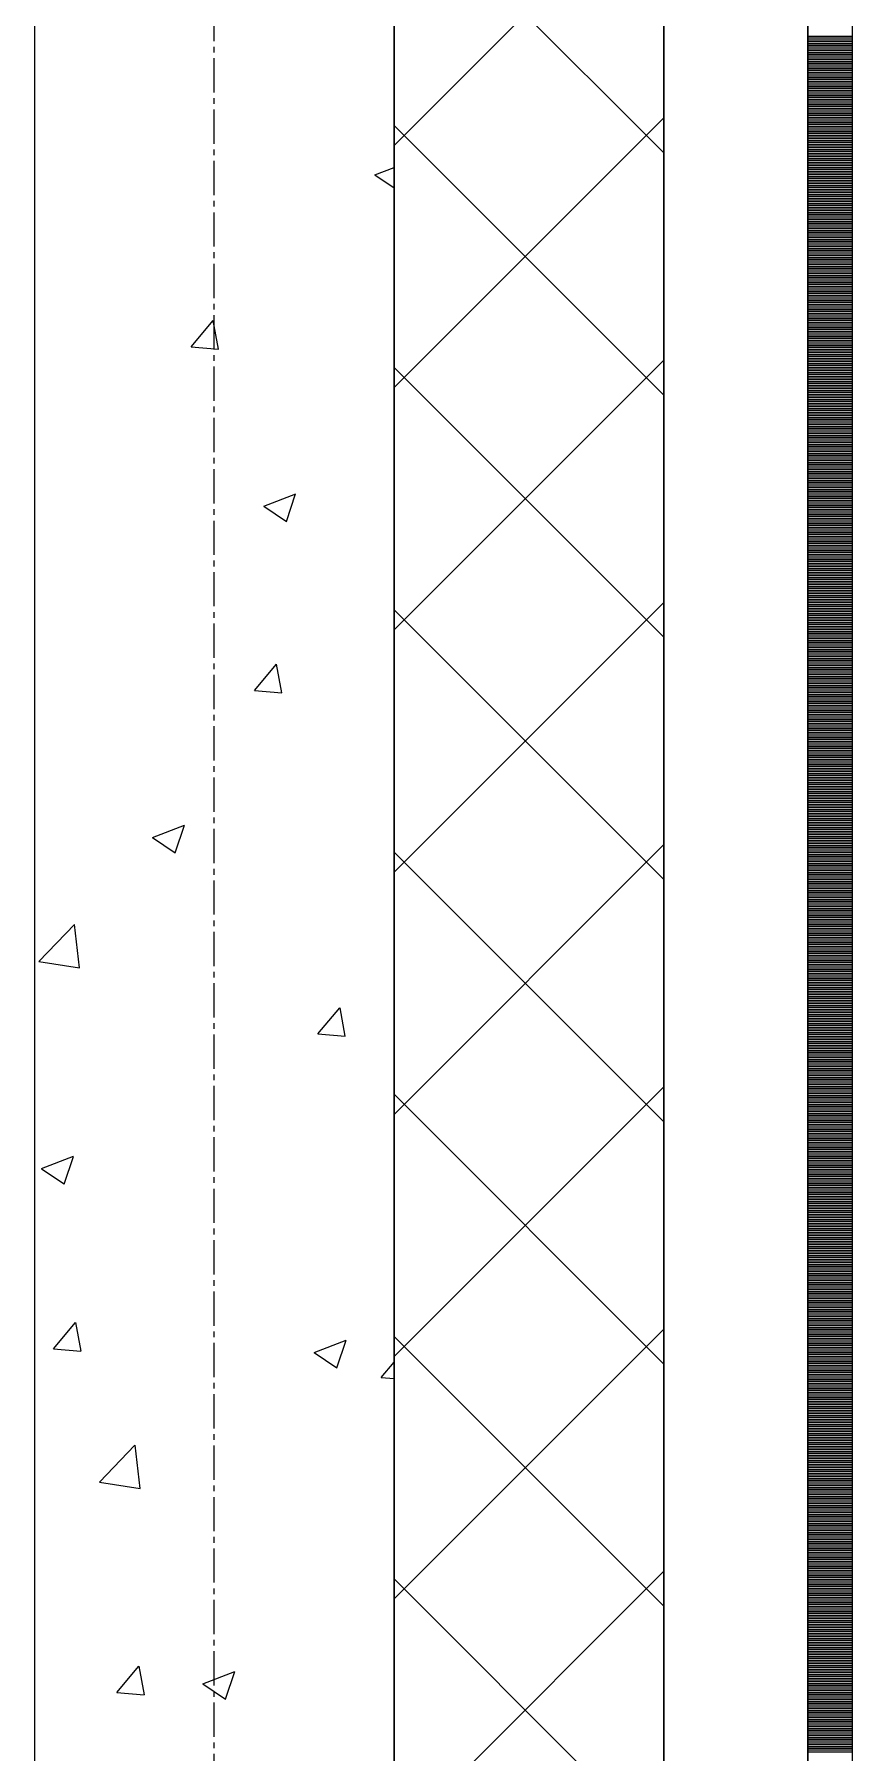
# Model space of a CAD drawing. Header units: millimetres. Extents: x -231292 to 573618, y -153144 to 564035.
# Drawn here: x 28883 to 29338, y -105861 to -104905 of the extents above; entities that cross this region are included whole.
import ezdxf

# ---------------------------------------------------------------- set-up
doc = ezdxf.new("R2010")
doc.units = ezdxf.units.MM
doc.linetypes.add('CENTER2', pattern=[28.575, 19.05, -3.175, 3.175, -3.175])
doc.layers.get('0').update_dxf_attribs({"color": 250})
for name, color, linetype, lineweight in [('АР_Стены ПЕНОблок', 250, 'Continuous', 20), ('АР_Тонкая', 250, 'Continuous', 5), ('АР_Утеплитель', 250, 'Continuous', 0), ('АР_Штриховка', 250, 'Continuous', 0), ('РД_Оси_100', 250, 'Continuous', 0)]:
    doc.layers.add(name, color=color, linetype=linetype, lineweight=lineweight)

# ---------------------------------------------------------------- blocks, each defined once
blk = doc.blocks.new('оси_рен')
at = {"layer": 'РД_Оси_100', "color": 251, "linetype": 'CENTER2', "true_color": 0x636466}
blk.add_line((1215752.916, 135558.25), (1215752.916, 223268.25), dxfattribs=at)

msp = doc.modelspace()

# ---------------------------------------------------------------- linework, layer by layer
at = {"layer": 'АР_Стены ПЕНОблок', "color": 18, "linetype": 'Continuous', "lineweight": 20, "true_color": 0x000000}
for p, q in [((28883.458, -100645.283), (28883.458, -110845.283)), ((29083.458, -110845.283), (29083.458, -100645.283))]:
    msp.add_line(p, q, dxfattribs=at)
at = {"layer": 'АР_Тонкая', "color": 18, "linetype": 'Continuous', "lineweight": 5, "true_color": 0x000000}
for p, q in [((29233.458, -100645.283), (29233.458, -110845.283)), ((29313.458, -110845.283), (29313.458, -100645.283)), ((29313.458, -100645.283), (29313.458, -110845.283)), ((29338.458, -110845.283), (29338.458, -100645.283))]:
    msp.add_line(p, q, dxfattribs=at)
at = {"layer": 'АР_Утеплитель', "color": 18, "linetype": 'Continuous', "lineweight": 0, "true_color": 0x000000}
for p, q in [((29083.458, -100645.283), (29083.458, -110845.283)), ((29233.458, -110845.283), (29233.458, -100645.283))]:
    msp.add_line(p, q, dxfattribs=at)
at = {"layer": 'АР_Штриховка', "color": 18, "linetype": 'Continuous', "lineweight": 0, "true_color": 0x000000}
for p, q in [((29083.458, -104967.022), (29233.458, -104817.022)), ((29233.458, -104971.166), (29083.458, -104821.166)), ((29313.458, -104906.283), (29338.458, -104906.283)), ((29313.458, -104907.283), (29338.458, -104907.283)), ((29313.458, -104908.283), (29338.458, -104908.283)), ((29313.458, -104909.283), (29338.458, -104909.283)), ((29313.458, -104910.283), (29338.458, -104910.283)), ((29313.458, -104911.283), (29338.458, -104911.283)), ((29313.458, -104912.283), (29338.458, -104912.283)), ((29313.458, -104913.283), (29338.458, -104913.283)), ((29313.458, -104914.283), (29338.458, -104914.283)), ((29313.458, -104915.283), (29338.458, -104915.283)), ((29313.458, -104916.283), (29338.458, -104916.283)), ((29313.458, -104917.283), (29338.458, -104917.283)), ((29313.458, -104918.283), (29338.458, -104918.283)), ((29313.458, -104919.283), (29338.458, -104919.283)), ((29313.458, -104920.283), (29338.458, -104920.283)), ((29313.458, -104921.283), (29338.458, -104921.283)), ((29313.458, -104922.283), (29338.458, -104922.283)), ((29313.458, -104923.283), (29338.458, -104923.283)), ((29313.458, -104924.283), (29338.458, -104924.283)), ((29313.458, -104925.283), (29338.458, -104925.283)), ((29313.458, -104926.283), (29338.458, -104926.283)), ((29313.458, -104927.283), (29338.458, -104927.283)), ((29313.458, -104928.283), (29338.458, -104928.283)), ((29313.458, -104929.283), (29338.458, -104929.283)), ((29313.458, -104930.283), (29338.458, -104930.283)), ((29313.458, -104931.283), (29338.458, -104931.283)), ((29313.458, -104932.283), (29338.458, -104932.283)), ((29313.458, -104933.283), (29338.458, -104933.283)), ((29313.458, -104934.283), (29338.458, -104934.283)), ((29313.458, -104935.283), (29338.458, -104935.283)), ((29313.458, -104936.283), (29338.458, -104936.283)), ((29313.458, -104937.283), (29338.458, -104937.283)), ((29313.458, -104938.283), (29338.458, -104938.283)), ((29313.458, -104939.283), (29338.458, -104939.283)), ((29313.458, -104940.283), (29338.458, -104940.283)), ((29313.458, -104941.283), (29338.458, -104941.283)), ((29313.458, -104942.283), (29338.458, -104942.283)), ((29083.458, -105101.726), (29233.458, -104951.726)), ((29313.458, -104943.283), (29338.458, -104943.283)), ((29313.458, -104944.283), (29338.458, -104944.283)), ((29313.458, -104945.283), (29338.458, -104945.283)), ((29313.458, -104946.283), (29338.458, -104946.283)), ((29313.458, -104947.283), (29338.458, -104947.283)), ((29313.458, -104948.283), (29338.458, -104948.283)), ((29313.458, -104949.283), (29338.458, -104949.283)), ((29313.458, -104950.283), (29338.458, -104950.283)), ((29313.458, -104951.283), (29338.458, -104951.283)), ((29233.458, -105105.87), (29083.458, -104955.87)), ((29313.458, -104952.283), (29338.458, -104952.283)), ((29313.458, -104953.283), (29338.458, -104953.283)), ((29313.458, -104954.283), (29338.458, -104954.283)), ((29313.458, -104955.283), (29338.458, -104955.283)), ((29313.458, -104956.283), (29338.458, -104956.283)), ((29313.458, -104957.283), (29338.458, -104957.283)), ((29313.458, -104958.283), (29338.458, -104958.283)), ((29313.458, -104959.283), (29338.458, -104959.283)), ((29313.458, -104960.283), (29338.458, -104960.283)), ((29313.458, -104961.283), (29338.458, -104961.283)), ((29313.458, -104962.283), (29338.458, -104962.283)), ((29313.458, -104963.283), (29338.458, -104963.283)), ((29313.458, -104964.283), (29338.458, -104964.283)), ((29313.458, -104965.283), (29338.458, -104965.283)), ((29313.458, -104966.283), (29338.458, -104966.283)), ((29313.458, -104967.283), (29338.458, -104967.283)), ((29313.458, -104968.283), (29338.458, -104968.283)), ((29313.458, -104969.283), (29338.458, -104969.283)), ((29313.458, -104970.283), (29338.458, -104970.283)), ((29072.788, -104983.442), (29083.458, -104979.346)), ((29313.458, -104971.283), (29338.458, -104971.283)), ((29313.458, -104972.283), (29338.458, -104972.283)), ((29313.458, -104973.283), (29338.458, -104973.283)), ((29313.458, -104974.283), (29338.458, -104974.283)), ((29313.458, -104975.283), (29338.458, -104975.283)), ((29313.458, -104976.283), (29338.458, -104976.283)), ((29313.458, -104977.283), (29338.458, -104977.283)), ((29313.458, -104978.283), (29338.458, -104978.283)), ((29313.458, -104979.283), (29338.458, -104979.283)), ((29313.458, -104980.283), (29338.458, -104980.283)), ((29072.767, -104983.487), (29083.458, -104990.699)), ((29313.458, -104981.283), (29338.458, -104981.283)), ((29313.458, -104982.283), (29338.458, -104982.283)), ((29313.458, -104983.283), (29338.458, -104983.283)), ((29313.458, -104984.283), (29338.458, -104984.283)), ((29313.458, -104985.283), (29338.458, -104985.283)), ((29313.458, -104986.283), (29338.458, -104986.283)), ((29313.458, -104987.283), (29338.458, -104987.283)), ((29313.458, -104988.283), (29338.458, -104988.283)), ((29313.458, -104989.283), (29338.458, -104989.283)), ((29313.458, -104990.283), (29338.458, -104990.283)), ((29313.458, -104991.283), (29338.458, -104991.283)), ((29313.458, -104992.283), (29338.458, -104992.283)), ((29313.458, -104993.283), (29338.458, -104993.283)), ((29313.458, -104994.283), (29338.458, -104994.283)), ((29313.458, -104995.283), (29338.458, -104995.283)), ((29313.458, -104996.283), (29338.458, -104996.283)), ((29313.458, -104997.283), (29338.458, -104997.283)), ((29313.458, -104998.283), (29338.458, -104998.283)), ((29313.458, -104999.283), (29338.458, -104999.283)), ((29313.458, -105000.283), (29338.458, -105000.283)), ((29313.458, -105001.283), (29338.458, -105001.283)), ((29313.458, -105002.283), (29338.458, -105002.283)), ((29313.458, -105003.283), (29338.458, -105003.283)), ((29313.458, -105004.283), (29338.458, -105004.283)), ((29313.458, -105005.283), (29338.458, -105005.283)), ((29313.458, -105006.283), (29338.458, -105006.283)), ((29313.458, -105007.283), (29338.458, -105007.283)), ((29313.458, -105008.283), (29338.458, -105008.283)), ((29313.458, -105009.283), (29338.458, -105009.283)), ((29313.458, -105010.283), (29338.458, -105010.283)), ((29313.458, -105011.283), (29338.458, -105011.283)), ((29313.458, -105012.283), (29338.458, -105012.283)), ((29313.458, -105013.283), (29338.458, -105013.283)), ((29313.458, -105014.283), (29338.458, -105014.283)), ((29313.458, -105015.283), (29338.458, -105015.283)), ((29313.458, -105016.283), (29338.458, -105016.283)), ((29313.458, -105017.283), (29338.458, -105017.283)), ((29313.458, -105018.283), (29338.458, -105018.283)), ((29313.458, -105019.283), (29338.458, -105019.283)), ((29313.458, -105020.283), (29338.458, -105020.283)), ((29313.458, -105021.283), (29338.458, -105021.283)), ((29313.458, -105022.283), (29338.458, -105022.283)), ((29313.458, -105023.283), (29338.458, -105023.283)), ((29313.458, -105024.283), (29338.458, -105024.283)), ((29313.458, -105025.283), (29338.458, -105025.283)), ((29313.458, -105026.283), (29338.458, -105026.283)), ((29313.458, -105027.283), (29338.458, -105027.283)), ((29313.458, -105028.283), (29338.458, -105028.283)), ((29313.458, -105029.283), (29338.458, -105029.283)), ((29313.458, -105030.283), (29338.458, -105030.283)), ((29313.458, -105031.283), (29338.458, -105031.283)), ((29313.458, -105032.283), (29338.458, -105032.283)), ((29313.458, -105033.283), (29338.458, -105033.283)), ((29313.458, -105034.283), (29338.458, -105034.283)), ((29313.458, -105035.283), (29338.458, -105035.283)), ((29313.458, -105036.283), (29338.458, -105036.283)), ((29313.458, -105037.283), (29338.458, -105037.283)), ((29313.458, -105038.283), (29338.458, -105038.283)), ((29313.458, -105039.283), (29338.458, -105039.283)), ((29313.458, -105040.283), (29338.458, -105040.283)), ((29313.458, -105041.283), (29338.458, -105041.283)), ((29313.458, -105042.283), (29338.458, -105042.283)), ((29313.458, -105043.283), (29338.458, -105043.283)), ((29313.458, -105044.283), (29338.458, -105044.283)), ((29313.458, -105045.283), (29338.458, -105045.283)), ((29313.458, -105046.283), (29338.458, -105046.283)), ((29313.458, -105047.283), (29338.458, -105047.283)), ((29313.458, -105048.283), (29338.458, -105048.283)), ((29313.458, -105049.283), (29338.458, -105049.283)), ((29313.458, -105050.283), (29338.458, -105050.283)), ((29313.458, -105051.283), (29338.458, -105051.283)), ((29313.458, -105052.283), (29338.458, -105052.283)), ((29313.458, -105053.283), (29338.458, -105053.283)), ((29313.458, -105054.283), (29338.458, -105054.283)), ((29313.458, -105055.283), (29338.458, -105055.283)), ((29313.458, -105056.283), (29338.458, -105056.283)), ((28970.602, -105079.017), (28982.847, -105064.424)), ((28985.864, -105080.332), (28982.927, -105064.411)), ((29313.458, -105057.283), (29338.458, -105057.283)), ((29313.458, -105058.283), (29338.458, -105058.283)), ((29313.458, -105059.283), (29338.458, -105059.283)), ((29313.458, -105060.283), (29338.458, -105060.283)), ((29313.458, -105061.283), (29338.458, -105061.283)), ((29313.458, -105062.283), (29338.458, -105062.283)), ((29313.458, -105063.283), (29338.458, -105063.283)), ((29313.458, -105064.283), (29338.458, -105064.283)), ((29313.458, -105065.283), (29338.458, -105065.283)), ((29313.458, -105066.283), (29338.458, -105066.283)), ((29313.458, -105067.283), (29338.458, -105067.283)), ((29313.458, -105068.283), (29338.458, -105068.283)), ((29313.458, -105069.283), (29338.458, -105069.283)), ((29313.458, -105070.283), (29338.458, -105070.283)), ((29313.458, -105071.283), (29338.458, -105071.283)), ((29313.458, -105072.283), (29338.458, -105072.283)), ((29313.458, -105073.283), (29338.458, -105073.283)), ((29313.458, -105074.283), (29338.458, -105074.283)), ((29313.458, -105075.283), (29338.458, -105075.283)), ((29313.458, -105076.283), (29338.458, -105076.283)), ((28970.602, -105079.018), (28985.784, -105080.347)), ((29313.458, -105077.283), (29338.458, -105077.283)), ((29313.458, -105078.283), (29338.458, -105078.283)), ((29313.458, -105079.283), (29338.458, -105079.283)), ((29313.458, -105080.283), (29338.458, -105080.283)), ((29313.458, -105081.283), (29338.458, -105081.283)), ((29313.458, -105082.283), (29338.458, -105082.283)), ((29313.458, -105083.283), (29338.458, -105083.283)), ((29313.458, -105084.283), (29338.458, -105084.283)), ((29313.458, -105085.283), (29338.458, -105085.283)), ((29083.458, -105236.43), (29233.458, -105086.43)), ((29233.458, -105240.574), (29083.458, -105090.574)), ((29313.458, -105086.283), (29338.458, -105086.283)), ((29313.458, -105087.283), (29338.458, -105087.283)), ((29313.458, -105088.283), (29338.458, -105088.283)), ((29313.458, -105089.283), (29338.458, -105089.283)), ((29313.458, -105090.283), (29338.458, -105090.283)), ((29313.458, -105091.283), (29338.458, -105091.283)), ((29313.458, -105092.283), (29338.458, -105092.283)), ((29313.458, -105093.283), (29338.458, -105093.283)), ((29313.458, -105094.283), (29338.458, -105094.283)), ((29313.458, -105095.283), (29338.458, -105095.283)), ((29313.458, -105096.283), (29338.458, -105096.283)), ((29313.458, -105097.283), (29338.458, -105097.283)), ((29313.458, -105098.283), (29338.458, -105098.283)), ((29313.458, -105099.283), (29338.458, -105099.283)), ((29313.458, -105100.283), (29338.458, -105100.283)), ((29313.458, -105101.283), (29338.458, -105101.283)), ((29313.458, -105102.283), (29338.458, -105102.283)), ((29313.458, -105103.283), (29338.458, -105103.283)), ((29313.458, -105104.283), (29338.458, -105104.283)), ((29313.458, -105105.283), (29338.458, -105105.283)), ((29313.458, -105106.283), (29338.458, -105106.283)), ((29313.458, -105107.283), (29338.458, -105107.283)), ((29313.458, -105108.283), (29338.458, -105108.283)), ((29313.458, -105109.283), (29338.458, -105109.283)), ((29313.458, -105110.283), (29338.458, -105110.283)), ((29313.458, -105111.283), (29338.458, -105111.283)), ((29313.458, -105112.283), (29338.458, -105112.283)), ((29313.458, -105113.283), (29338.458, -105113.283)), ((29313.458, -105114.283), (29338.458, -105114.283)), ((29313.458, -105115.283), (29338.458, -105115.283)), ((29313.458, -105116.283), (29338.458, -105116.283)), ((29313.458, -105117.283), (29338.458, -105117.283)), ((29313.458, -105118.283), (29338.458, -105118.283)), ((29313.458, -105119.283), (29338.458, -105119.283)), ((29313.458, -105120.283), (29338.458, -105120.283)), ((29313.458, -105121.283), (29338.458, -105121.283)), ((29313.458, -105122.283), (29338.458, -105122.283)), ((29313.458, -105123.283), (29338.458, -105123.283)), ((29313.458, -105124.283), (29338.458, -105124.283)), ((29313.458, -105125.283), (29338.458, -105125.283)), ((29313.458, -105126.283), (29338.458, -105126.283)), ((29313.458, -105127.283), (29338.458, -105127.283)), ((29313.458, -105128.283), (29338.458, -105128.283)), ((29313.458, -105129.283), (29338.458, -105129.283)), ((29313.458, -105130.283), (29338.458, -105130.283)), ((29313.458, -105131.283), (29338.458, -105131.283)), ((29313.458, -105132.283), (29338.458, -105132.283)), ((29313.458, -105133.283), (29338.458, -105133.283)), ((29313.458, -105134.283), (29338.458, -105134.283)), ((29313.458, -105135.283), (29338.458, -105135.283)), ((29313.458, -105136.283), (29338.458, -105136.283)), ((29313.458, -105137.283), (29338.458, -105137.283)), ((29313.458, -105138.283), (29338.458, -105138.283)), ((29313.458, -105139.283), (29338.458, -105139.283)), ((29313.458, -105140.283), (29338.458, -105140.283)), ((29313.458, -105141.283), (29338.458, -105141.283)), ((29313.458, -105142.283), (29338.458, -105142.283)), ((29313.458, -105143.283), (29338.458, -105143.283)), ((29313.458, -105144.283), (29338.458, -105144.283)), ((29313.458, -105145.283), (29338.458, -105145.283)), ((29313.458, -105146.283), (29338.458, -105146.283)), ((29313.458, -105147.283), (29338.458, -105147.283)), ((29313.458, -105148.283), (29338.458, -105148.283)), ((29313.458, -105149.283), (29338.458, -105149.283)), ((29313.458, -105150.283), (29338.458, -105150.283)), ((29313.458, -105151.283), (29338.458, -105151.283)), ((29313.458, -105152.283), (29338.458, -105152.283)), ((29010.985, -105167.63), (29028.77, -105160.803)), ((29023.604, -105176.199), (29028.754, -105160.85)), ((29313.458, -105153.283), (29338.458, -105153.283)), ((29313.458, -105154.283), (29338.458, -105154.283)), ((29313.458, -105155.283), (29338.458, -105155.283)), ((29313.458, -105156.283), (29338.458, -105156.283)), ((29313.458, -105157.283), (29338.458, -105157.283)), ((29313.458, -105158.283), (29338.458, -105158.283)), ((29313.458, -105159.283), (29338.458, -105159.283)), ((29313.458, -105160.283), (29338.458, -105160.283)), ((29313.458, -105161.283), (29338.458, -105161.283)), ((29313.458, -105162.283), (29338.458, -105162.283)), ((29010.965, -105167.675), (29023.599, -105176.198)), ((29313.458, -105163.283), (29338.458, -105163.283)), ((29313.458, -105164.283), (29338.458, -105164.283)), ((29313.458, -105165.283), (29338.458, -105165.283)), ((29313.458, -105166.283), (29338.458, -105166.283)), ((29313.458, -105167.283), (29338.458, -105167.283)), ((29313.458, -105168.283), (29338.458, -105168.283)), ((29313.458, -105169.283), (29338.458, -105169.283)), ((29313.458, -105170.283), (29338.458, -105170.283)), ((29313.458, -105171.283), (29338.458, -105171.283)), ((29313.458, -105172.283), (29338.458, -105172.283)), ((29313.458, -105173.283), (29338.458, -105173.283)), ((29313.458, -105174.283), (29338.458, -105174.283)), ((29313.458, -105175.283), (29338.458, -105175.283)), ((29313.458, -105176.283), (29338.458, -105176.283)), ((29313.458, -105177.283), (29338.458, -105177.283)), ((29313.458, -105178.283), (29338.458, -105178.283)), ((29313.458, -105179.283), (29338.458, -105179.283)), ((29313.458, -105180.283), (29338.458, -105180.283)), ((29313.458, -105181.283), (29338.458, -105181.283)), ((29313.458, -105182.283), (29338.458, -105182.283)), ((29313.458, -105183.283), (29338.458, -105183.283)), ((29313.458, -105184.283), (29338.458, -105184.283)), ((29313.458, -105185.283), (29338.458, -105185.283)), ((29313.458, -105186.283), (29338.458, -105186.283)), ((29313.458, -105187.283), (29338.458, -105187.283)), ((29313.458, -105188.283), (29338.458, -105188.283)), ((29313.458, -105189.283), (29338.458, -105189.283)), ((29313.458, -105190.283), (29338.458, -105190.283)), ((29313.458, -105191.283), (29338.458, -105191.283)), ((29313.458, -105192.283), (29338.458, -105192.283)), ((29313.458, -105193.283), (29338.458, -105193.283)), ((29313.458, -105194.283), (29338.458, -105194.283)), ((29313.458, -105195.283), (29338.458, -105195.283)), ((29313.458, -105196.283), (29338.458, -105196.283)), ((29313.458, -105197.283), (29338.458, -105197.283)), ((29313.458, -105198.283), (29338.458, -105198.283)), ((29313.458, -105199.283), (29338.458, -105199.283)), ((29313.458, -105200.283), (29338.458, -105200.283)), ((29313.458, -105201.283), (29338.458, -105201.283)), ((29313.458, -105202.283), (29338.458, -105202.283)), ((29313.458, -105203.283), (29338.458, -105203.283)), ((29313.458, -105204.283), (29338.458, -105204.283)), ((29313.458, -105205.283), (29338.458, -105205.283)), ((29313.458, -105206.283), (29338.458, -105206.283)), ((29313.458, -105207.283), (29338.458, -105207.283)), ((29313.458, -105208.283), (29338.458, -105208.283)), ((29313.458, -105209.283), (29338.458, -105209.283)), ((29313.458, -105210.283), (29338.458, -105210.283)), ((29313.458, -105211.283), (29338.458, -105211.283)), ((29313.458, -105212.283), (29338.458, -105212.283)), ((29313.458, -105213.283), (29338.458, -105213.283)), ((29313.458, -105214.283), (29338.458, -105214.283)), ((29313.458, -105215.283), (29338.458, -105215.283)), ((29313.458, -105216.283), (29338.458, -105216.283)), ((29313.458, -105217.283), (29338.458, -105217.283)), ((29313.458, -105218.283), (29338.458, -105218.283)), ((29313.458, -105219.283), (29338.458, -105219.283)), ((29083.458, -105371.134), (29233.458, -105221.134)), ((29233.458, -105375.278), (29083.458, -105225.278)), ((29313.458, -105220.283), (29338.458, -105220.283)), ((29313.458, -105221.283), (29338.458, -105221.283)), ((29313.458, -105222.283), (29338.458, -105222.283)), ((29313.458, -105223.283), (29338.458, -105223.283)), ((29313.458, -105224.283), (29338.458, -105224.283)), ((29313.458, -105225.283), (29338.458, -105225.283)), ((29313.458, -105226.283), (29338.458, -105226.283)), ((29313.458, -105227.283), (29338.458, -105227.283)), ((29313.458, -105228.283), (29338.458, -105228.283)), ((29313.458, -105229.283), (29338.458, -105229.283)), ((29313.458, -105230.283), (29338.458, -105230.283)), ((29313.458, -105231.283), (29338.458, -105231.283)), ((29313.458, -105232.283), (29338.458, -105232.283)), ((29313.458, -105233.283), (29338.458, -105233.283)), ((29313.458, -105234.283), (29338.458, -105234.283)), ((29313.458, -105235.283), (29338.458, -105235.283)), ((29313.458, -105236.283), (29338.458, -105236.283)), ((29313.458, -105237.283), (29338.458, -105237.283)), ((29313.458, -105238.283), (29338.458, -105238.283)), ((29313.458, -105239.283), (29338.458, -105239.283)), ((29313.458, -105240.283), (29338.458, -105240.283)), ((29313.458, -105241.283), (29338.458, -105241.283)), ((29313.458, -105242.283), (29338.458, -105242.283)), ((29313.458, -105243.283), (29338.458, -105243.283)), ((29313.458, -105244.283), (29338.458, -105244.283)), ((29313.458, -105245.283), (29338.458, -105245.283)), ((29313.458, -105246.283), (29338.458, -105246.283)), ((29313.458, -105247.283), (29338.458, -105247.283)), ((29313.458, -105248.283), (29338.458, -105248.283)), ((29005.846, -105270.074), (29018.091, -105255.481)), ((29021.106, -105271.389), (29018.169, -105255.468)), ((29313.458, -105249.283), (29338.458, -105249.283)), ((29313.458, -105250.283), (29338.458, -105250.283)), ((29313.458, -105251.283), (29338.458, -105251.283)), ((29313.458, -105252.283), (29338.458, -105252.283)), ((29313.458, -105253.283), (29338.458, -105253.283)), ((29313.458, -105254.283), (29338.458, -105254.283)), ((29313.458, -105255.283), (29338.458, -105255.283)), ((29313.458, -105256.283), (29338.458, -105256.283)), ((29313.458, -105257.283), (29338.458, -105257.283)), ((29313.458, -105258.283), (29338.458, -105258.283)), ((29313.458, -105259.283), (29338.458, -105259.283)), ((29313.458, -105260.283), (29338.458, -105260.283)), ((29313.458, -105261.283), (29338.458, -105261.283)), ((29313.458, -105262.283), (29338.458, -105262.283)), ((29313.458, -105263.283), (29338.458, -105263.283)), ((29313.458, -105264.283), (29338.458, -105264.283)), ((29313.458, -105265.283), (29338.458, -105265.283)), ((29313.458, -105266.283), (29338.458, -105266.283)), ((29313.458, -105267.283), (29338.458, -105267.283)), ((29005.845, -105270.075), (29021.027, -105271.403)), ((29313.458, -105268.283), (29338.458, -105268.283)), ((29313.458, -105269.283), (29338.458, -105269.283)), ((29313.458, -105270.283), (29338.458, -105270.283)), ((29313.458, -105271.283), (29338.458, -105271.283)), ((29313.458, -105272.283), (29338.458, -105272.283)), ((29313.458, -105273.283), (29338.458, -105273.283)), ((29313.458, -105274.283), (29338.458, -105274.283)), ((29313.458, -105275.283), (29338.458, -105275.283)), ((29313.458, -105276.283), (29338.458, -105276.283)), ((29313.458, -105277.283), (29338.458, -105277.283)), ((29313.458, -105278.283), (29338.458, -105278.283)), ((29313.458, -105279.283), (29338.458, -105279.283)), ((29313.458, -105280.283), (29338.458, -105280.283)), ((29313.458, -105281.283), (29338.458, -105281.283)), ((29313.458, -105282.283), (29338.458, -105282.283)), ((29313.458, -105283.283), (29338.458, -105283.283)), ((29313.458, -105284.283), (29338.458, -105284.283)), ((29313.458, -105285.283), (29338.458, -105285.283)), ((29313.458, -105286.283), (29338.458, -105286.283)), ((29313.458, -105287.283), (29338.458, -105287.283)), ((29313.458, -105288.283), (29338.458, -105288.283)), ((29313.458, -105289.283), (29338.458, -105289.283)), ((29313.458, -105290.283), (29338.458, -105290.283)), ((29313.458, -105291.283), (29338.458, -105291.283)), ((29313.458, -105292.283), (29338.458, -105292.283)), ((29313.458, -105293.283), (29338.458, -105293.283)), ((29313.458, -105294.283), (29338.458, -105294.283)), ((29313.458, -105295.283), (29338.458, -105295.283)), ((29313.458, -105296.283), (29338.458, -105296.283)), ((29313.458, -105297.283), (29338.458, -105297.283)), ((29313.458, -105298.283), (29338.458, -105298.283)), ((29313.458, -105299.283), (29338.458, -105299.283)), ((29313.458, -105300.283), (29338.458, -105300.283)), ((29313.458, -105301.283), (29338.458, -105301.283)), ((29313.458, -105302.283), (29338.458, -105302.283)), ((29313.458, -105303.283), (29338.458, -105303.283)), ((29313.458, -105304.283), (29338.458, -105304.283)), ((29313.458, -105305.283), (29338.458, -105305.283)), ((29313.458, -105306.283), (29338.458, -105306.283)), ((29313.458, -105307.283), (29338.458, -105307.283)), ((29313.458, -105308.283), (29338.458, -105308.283)), ((29313.458, -105309.283), (29338.458, -105309.283)), ((29313.458, -105310.283), (29338.458, -105310.283)), ((29313.458, -105311.283), (29338.458, -105311.283)), ((29313.458, -105312.283), (29338.458, -105312.283)), ((29313.458, -105313.283), (29338.458, -105313.283)), ((29313.458, -105314.283), (29338.458, -105314.283)), ((29313.458, -105315.283), (29338.458, -105315.283)), ((29313.458, -105316.283), (29338.458, -105316.283)), ((29313.458, -105317.283), (29338.458, -105317.283)), ((29313.458, -105318.283), (29338.458, -105318.283)), ((29313.458, -105319.283), (29338.458, -105319.283)), ((29313.458, -105320.283), (29338.458, -105320.283)), ((29313.458, -105321.283), (29338.458, -105321.283)), ((29313.458, -105322.283), (29338.458, -105322.283)), ((29313.458, -105323.283), (29338.458, -105323.283)), ((29313.458, -105324.283), (29338.458, -105324.283)), ((29313.458, -105325.283), (29338.458, -105325.283)), ((29313.458, -105326.283), (29338.458, -105326.283)), ((29313.458, -105327.283), (29338.458, -105327.283)), ((29313.458, -105328.283), (29338.458, -105328.283)), ((29313.458, -105329.283), (29338.458, -105329.283)), ((29313.458, -105330.283), (29338.458, -105330.283)), ((29313.458, -105331.283), (29338.458, -105331.283)), ((29313.458, -105332.283), (29338.458, -105332.283)), ((29313.458, -105333.283), (29338.458, -105333.283)), ((29313.458, -105334.283), (29338.458, -105334.283)), ((29313.458, -105335.283), (29338.458, -105335.283)), ((29313.458, -105336.283), (29338.458, -105336.283)), ((29313.458, -105337.283), (29338.458, -105337.283)), ((29313.458, -105338.283), (29338.458, -105338.283)), ((29313.458, -105339.283), (29338.458, -105339.283)), ((29313.458, -105340.283), (29338.458, -105340.283)), ((29313.458, -105341.283), (29338.458, -105341.283)), ((29313.458, -105342.283), (29338.458, -105342.283)), ((29313.458, -105343.283), (29338.458, -105343.283)), ((28949.163, -105351.863), (28961.797, -105360.385)), ((28949.183, -105351.818), (28966.968, -105344.991)), ((28961.802, -105360.387), (28966.952, -105345.038)), ((29313.458, -105344.283), (29338.458, -105344.283)), ((29313.458, -105345.283), (29338.458, -105345.283)), ((29313.458, -105346.283), (29338.458, -105346.283)), ((29313.458, -105347.283), (29338.458, -105347.283)), ((29313.458, -105348.283), (29338.458, -105348.283)), ((29313.458, -105349.283), (29338.458, -105349.283)), ((29313.458, -105350.283), (29338.458, -105350.283)), ((29313.458, -105351.283), (29338.458, -105351.283)), ((29313.458, -105352.283), (29338.458, -105352.283)), ((29313.458, -105353.283), (29338.458, -105353.283)), ((29083.458, -105505.838), (29233.458, -105355.838)), ((29233.458, -105509.981), (29083.458, -105359.981)), ((29313.458, -105354.283), (29338.458, -105354.283)), ((29313.458, -105355.283), (29338.458, -105355.283)), ((29313.458, -105356.283), (29338.458, -105356.283)), ((29313.458, -105357.283), (29338.458, -105357.283)), ((29313.458, -105358.283), (29338.458, -105358.283)), ((29313.458, -105359.283), (29338.458, -105359.283)), ((29313.458, -105360.283), (29338.458, -105360.283)), ((29313.458, -105361.283), (29338.458, -105361.283)), ((29313.458, -105362.283), (29338.458, -105362.283)), ((29313.458, -105363.283), (29338.458, -105363.283)), ((29313.458, -105364.283), (29338.458, -105364.283)), ((29313.458, -105365.283), (29338.458, -105365.283)), ((29313.458, -105366.283), (29338.458, -105366.283)), ((29313.458, -105367.283), (29338.458, -105367.283)), ((29313.458, -105368.283), (29338.458, -105368.283)), ((29313.458, -105369.283), (29338.458, -105369.283)), ((29313.458, -105370.283), (29338.458, -105370.283)), ((29313.458, -105371.283), (29338.458, -105371.283)), ((29313.458, -105372.283), (29338.458, -105372.283)), ((29313.458, -105373.283), (29338.458, -105373.283)), ((29313.458, -105374.283), (29338.458, -105374.283)), ((29313.458, -105375.283), (29338.458, -105375.283)), ((29313.458, -105376.283), (29338.458, -105376.283)), ((29313.458, -105377.283), (29338.458, -105377.283)), ((29313.458, -105378.283), (29338.458, -105378.283)), ((29313.458, -105379.283), (29338.458, -105379.283)), ((29313.458, -105380.283), (29338.458, -105380.283)), ((29313.458, -105381.283), (29338.458, -105381.283)), ((29313.458, -105382.283), (29338.458, -105382.283)), ((29313.458, -105383.283), (29338.458, -105383.283)), ((29313.458, -105384.283), (29338.458, -105384.283)), ((29313.458, -105385.283), (29338.458, -105385.283)), ((29313.458, -105386.283), (29338.458, -105386.283)), ((29313.458, -105387.283), (29338.458, -105387.283)), ((29313.458, -105388.283), (29338.458, -105388.283)), ((29313.458, -105389.283), (29338.458, -105389.283)), ((29313.458, -105390.283), (29338.458, -105390.283)), ((29313.458, -105391.283), (29338.458, -105391.283)), ((28885.957, -105420.872), (28905.74, -105400.253)), ((28908.569, -105424.373), (28905.763, -105400.251)), ((29313.458, -105392.283), (29338.458, -105392.283)), ((29313.458, -105393.283), (29338.458, -105393.283)), ((29313.458, -105394.283), (29338.458, -105394.283)), ((29313.458, -105395.283), (29338.458, -105395.283)), ((29313.458, -105396.283), (29338.458, -105396.283)), ((29313.458, -105397.283), (29338.458, -105397.283)), ((29313.458, -105398.283), (29338.458, -105398.283)), ((29313.458, -105399.283), (29338.458, -105399.283)), ((29313.458, -105400.283), (29338.458, -105400.283)), ((29313.458, -105401.283), (29338.458, -105401.283)), ((29313.458, -105402.283), (29338.458, -105402.283)), ((29313.458, -105403.283), (29338.458, -105403.283)), ((29313.458, -105404.283), (29338.458, -105404.283)), ((29313.458, -105405.283), (29338.458, -105405.283)), ((29313.458, -105406.283), (29338.458, -105406.283)), ((29313.458, -105407.283), (29338.458, -105407.283)), ((29313.458, -105408.283), (29338.458, -105408.283)), ((29313.458, -105409.283), (29338.458, -105409.283)), ((29313.458, -105410.283), (29338.458, -105410.283)), ((29313.458, -105411.283), (29338.458, -105411.283)), ((29313.458, -105412.283), (29338.458, -105412.283)), ((29313.458, -105413.283), (29338.458, -105413.283)), ((29313.458, -105414.283), (29338.458, -105414.283)), ((29313.458, -105415.283), (29338.458, -105415.283)), ((29313.458, -105416.283), (29338.458, -105416.283)), ((29313.458, -105417.283), (29338.458, -105417.283)), ((29313.458, -105418.283), (29338.458, -105418.283)), ((29313.458, -105419.283), (29338.458, -105419.283)), ((29313.458, -105420.283), (29338.458, -105420.283)), ((28885.973, -105420.907), (28908.563, -105424.41)), ((29313.458, -105421.283), (29338.458, -105421.283)), ((29313.458, -105422.283), (29338.458, -105422.283)), ((29313.458, -105423.283), (29338.458, -105423.283)), ((29313.458, -105424.283), (29338.458, -105424.283)), ((29313.458, -105425.283), (29338.458, -105425.283)), ((29313.458, -105426.283), (29338.458, -105426.283)), ((29313.458, -105427.283), (29338.458, -105427.283)), ((29313.458, -105428.283), (29338.458, -105428.283)), ((29313.458, -105429.283), (29338.458, -105429.283)), ((29313.458, -105430.283), (29338.458, -105430.283)), ((29313.458, -105431.283), (29338.458, -105431.283)), ((29313.458, -105432.283), (29338.458, -105432.283)), ((29313.458, -105433.283), (29338.458, -105433.283)), ((29313.458, -105434.283), (29338.458, -105434.283)), ((29313.458, -105435.283), (29338.458, -105435.283)), ((29313.458, -105436.283), (29338.458, -105436.283)), ((29313.458, -105437.283), (29338.458, -105437.283)), ((29313.458, -105438.283), (29338.458, -105438.283)), ((29313.458, -105439.283), (29338.458, -105439.283)), ((29041.089, -105461.131), (29053.334, -105446.538)), ((29056.349, -105462.446), (29053.412, -105446.524)), ((29313.458, -105440.283), (29338.458, -105440.283)), ((29313.458, -105441.283), (29338.458, -105441.283)), ((29313.458, -105442.283), (29338.458, -105442.283)), ((29313.458, -105443.283), (29338.458, -105443.283)), ((29313.458, -105444.283), (29338.458, -105444.283)), ((29313.458, -105445.283), (29338.458, -105445.283)), ((29313.458, -105446.283), (29338.458, -105446.283)), ((29313.458, -105447.283), (29338.458, -105447.283)), ((29313.458, -105448.283), (29338.458, -105448.283)), ((29313.458, -105449.283), (29338.458, -105449.283)), ((29313.458, -105450.283), (29338.458, -105450.283)), ((29313.458, -105451.283), (29338.458, -105451.283)), ((29313.458, -105452.283), (29338.458, -105452.283)), ((29313.458, -105453.283), (29338.458, -105453.283)), ((29313.458, -105454.283), (29338.458, -105454.283)), ((29313.458, -105455.283), (29338.458, -105455.283)), ((29313.458, -105456.283), (29338.458, -105456.283)), ((29313.458, -105457.283), (29338.458, -105457.283)), ((29313.458, -105458.283), (29338.458, -105458.283)), ((29041.089, -105461.132), (29056.271, -105462.46)), ((29313.458, -105459.283), (29338.458, -105459.283)), ((29313.458, -105460.283), (29338.458, -105460.283)), ((29313.458, -105461.283), (29338.458, -105461.283)), ((29313.458, -105462.283), (29338.458, -105462.283)), ((29313.458, -105463.283), (29338.458, -105463.283)), ((29313.458, -105464.283), (29338.458, -105464.283)), ((29313.458, -105465.283), (29338.458, -105465.283)), ((29313.458, -105466.283), (29338.458, -105466.283)), ((29313.458, -105467.283), (29338.458, -105467.283)), ((29313.458, -105468.283), (29338.458, -105468.283)), ((29313.458, -105469.283), (29338.458, -105469.283)), ((29313.458, -105470.283), (29338.458, -105470.283)), ((29313.458, -105471.283), (29338.458, -105471.283)), ((29313.458, -105472.283), (29338.458, -105472.283)), ((29313.458, -105473.283), (29338.458, -105473.283)), ((29313.458, -105474.283), (29338.458, -105474.283)), ((29313.458, -105475.283), (29338.458, -105475.283)), ((29313.458, -105476.283), (29338.458, -105476.283)), ((29313.458, -105477.283), (29338.458, -105477.283)), ((29313.458, -105478.283), (29338.458, -105478.283)), ((29313.458, -105479.283), (29338.458, -105479.283)), ((29313.458, -105480.283), (29338.458, -105480.283)), ((29313.458, -105481.283), (29338.458, -105481.283)), ((29313.458, -105482.283), (29338.458, -105482.283)), ((29313.458, -105483.283), (29338.458, -105483.283)), ((29313.458, -105484.283), (29338.458, -105484.283)), ((29313.458, -105485.283), (29338.458, -105485.283)), ((29313.458, -105486.283), (29338.458, -105486.283)), ((29083.458, -105640.542), (29233.458, -105490.542)), ((29233.458, -105644.685), (29083.458, -105494.685)), ((29313.458, -105487.283), (29338.458, -105487.283)), ((29313.458, -105488.283), (29338.458, -105488.283)), ((29313.458, -105489.283), (29338.458, -105489.283)), ((29313.458, -105490.283), (29338.458, -105490.283)), ((29313.458, -105491.283), (29338.458, -105491.283)), ((29313.458, -105492.283), (29338.458, -105492.283)), ((29313.458, -105493.283), (29338.458, -105493.283)), ((29313.458, -105494.283), (29338.458, -105494.283)), ((29313.458, -105495.283), (29338.458, -105495.283)), ((29313.458, -105496.283), (29338.458, -105496.283)), ((29313.458, -105497.283), (29338.458, -105497.283)), ((29313.458, -105498.283), (29338.458, -105498.283)), ((29313.458, -105499.283), (29338.458, -105499.283)), ((29313.458, -105500.283), (29338.458, -105500.283)), ((29313.458, -105501.283), (29338.458, -105501.283)), ((29313.458, -105502.283), (29338.458, -105502.283)), ((29313.458, -105503.283), (29338.458, -105503.283)), ((29313.458, -105504.283), (29338.458, -105504.283)), ((29313.458, -105505.283), (29338.458, -105505.283)), ((29313.458, -105506.283), (29338.458, -105506.283)), ((29313.458, -105507.283), (29338.458, -105507.283)), ((29313.458, -105508.283), (29338.458, -105508.283)), ((29313.458, -105509.283), (29338.458, -105509.283)), ((29313.458, -105510.283), (29338.458, -105510.283)), ((29313.458, -105511.283), (29338.458, -105511.283)), ((29313.458, -105512.283), (29338.458, -105512.283)), ((29313.458, -105513.283), (29338.458, -105513.283)), ((29313.458, -105514.283), (29338.458, -105514.283)), ((29313.458, -105515.283), (29338.458, -105515.283)), ((29313.458, -105516.283), (29338.458, -105516.283)), ((29313.458, -105517.283), (29338.458, -105517.283)), ((29313.458, -105518.283), (29338.458, -105518.283)), ((29313.458, -105519.283), (29338.458, -105519.283)), ((29313.458, -105520.283), (29338.458, -105520.283)), ((29313.458, -105521.283), (29338.458, -105521.283)), ((29313.458, -105522.283), (29338.458, -105522.283)), ((29313.458, -105523.283), (29338.458, -105523.283)), ((29313.458, -105524.283), (29338.458, -105524.283)), ((29313.458, -105525.283), (29338.458, -105525.283)), ((28887.381, -105536.006), (28905.166, -105529.179)), ((28900, -105544.575), (28905.15, -105529.226)), ((29313.458, -105526.283), (29338.458, -105526.283)), ((29313.458, -105527.283), (29338.458, -105527.283)), ((29313.458, -105528.283), (29338.458, -105528.283)), ((29313.458, -105529.283), (29338.458, -105529.283)), ((29313.458, -105530.283), (29338.458, -105530.283)), ((29313.458, -105531.283), (29338.458, -105531.283)), ((29313.458, -105532.283), (29338.458, -105532.283)), ((29313.458, -105533.283), (29338.458, -105533.283)), ((29313.458, -105534.283), (29338.458, -105534.283)), ((28887.361, -105536.051), (28899.995, -105544.573)), ((29313.458, -105535.283), (29338.458, -105535.283)), ((29313.458, -105536.283), (29338.458, -105536.283)), ((29313.458, -105537.283), (29338.458, -105537.283)), ((29313.458, -105538.283), (29338.458, -105538.283)), ((29313.458, -105539.283), (29338.458, -105539.283)), ((29313.458, -105540.283), (29338.458, -105540.283)), ((29313.458, -105541.283), (29338.458, -105541.283)), ((29313.458, -105542.283), (29338.458, -105542.283)), ((29313.458, -105543.283), (29338.458, -105543.283)), ((29313.458, -105544.283), (29338.458, -105544.283)), ((29313.458, -105545.283), (29338.458, -105545.283)), ((29313.458, -105546.283), (29338.458, -105546.283)), ((29313.458, -105547.283), (29338.458, -105547.283)), ((29313.458, -105548.283), (29338.458, -105548.283)), ((29313.458, -105549.283), (29338.458, -105549.283)), ((29313.458, -105550.283), (29338.458, -105550.283)), ((29313.458, -105551.283), (29338.458, -105551.283)), ((29313.458, -105552.283), (29338.458, -105552.283)), ((29313.458, -105553.283), (29338.458, -105553.283)), ((29313.458, -105554.283), (29338.458, -105554.283)), ((29313.458, -105555.283), (29338.458, -105555.283)), ((29313.458, -105556.283), (29338.458, -105556.283)), ((29313.458, -105557.283), (29338.458, -105557.283)), ((29313.458, -105558.283), (29338.458, -105558.283)), ((29313.458, -105559.283), (29338.458, -105559.283)), ((29313.458, -105560.283), (29338.458, -105560.283)), ((29313.458, -105561.283), (29338.458, -105561.283)), ((29313.458, -105562.283), (29338.458, -105562.283)), ((29313.458, -105563.283), (29338.458, -105563.283)), ((29313.458, -105564.283), (29338.458, -105564.283)), ((29313.458, -105565.283), (29338.458, -105565.283)), ((29313.458, -105566.283), (29338.458, -105566.283)), ((29313.458, -105567.283), (29338.458, -105567.283)), ((29313.458, -105568.283), (29338.458, -105568.283)), ((29313.458, -105569.283), (29338.458, -105569.283)), ((29313.458, -105570.283), (29338.458, -105570.283)), ((29313.458, -105571.283), (29338.458, -105571.283)), ((29313.458, -105572.283), (29338.458, -105572.283)), ((29313.458, -105573.283), (29338.458, -105573.283)), ((29313.458, -105574.283), (29338.458, -105574.283)), ((29313.458, -105575.283), (29338.458, -105575.283)), ((29313.458, -105576.283), (29338.458, -105576.283)), ((29313.458, -105577.283), (29338.458, -105577.283)), ((29313.458, -105578.283), (29338.458, -105578.283)), ((29313.458, -105579.283), (29338.458, -105579.283)), ((29313.458, -105580.283), (29338.458, -105580.283)), ((29313.458, -105581.283), (29338.458, -105581.283)), ((29313.458, -105582.283), (29338.458, -105582.283)), ((29313.458, -105583.283), (29338.458, -105583.283)), ((29313.458, -105584.283), (29338.458, -105584.283)), ((29313.458, -105585.283), (29338.458, -105585.283)), ((29313.458, -105586.283), (29338.458, -105586.283)), ((29313.458, -105587.283), (29338.458, -105587.283)), ((29313.458, -105588.283), (29338.458, -105588.283)), ((29313.458, -105589.283), (29338.458, -105589.283)), ((29313.458, -105590.283), (29338.458, -105590.283)), ((29313.458, -105591.283), (29338.458, -105591.283)), ((29313.458, -105592.283), (29338.458, -105592.283)), ((29313.458, -105593.283), (29338.458, -105593.283)), ((29313.458, -105594.283), (29338.458, -105594.283)), ((29313.458, -105595.283), (29338.458, -105595.283)), ((29313.458, -105596.283), (29338.458, -105596.283)), ((29313.458, -105597.283), (29338.458, -105597.283)), ((29313.458, -105598.283), (29338.458, -105598.283)), ((29313.458, -105599.283), (29338.458, -105599.283)), ((29313.458, -105600.283), (29338.458, -105600.283)), ((29313.458, -105601.283), (29338.458, -105601.283)), ((29313.458, -105602.283), (29338.458, -105602.283)), ((29313.458, -105603.283), (29338.458, -105603.283)), ((29313.458, -105604.283), (29338.458, -105604.283)), ((29313.458, -105605.283), (29338.458, -105605.283)), ((29313.458, -105606.283), (29338.458, -105606.283)), ((29313.458, -105607.283), (29338.458, -105607.283)), ((29313.458, -105608.283), (29338.458, -105608.283)), ((29313.458, -105609.283), (29338.458, -105609.283)), ((29313.458, -105610.283), (29338.458, -105610.283)), ((29313.458, -105611.283), (29338.458, -105611.283)), ((29313.458, -105612.283), (29338.458, -105612.283)), ((29313.458, -105613.283), (29338.458, -105613.283)), ((29313.458, -105614.283), (29338.458, -105614.283)), ((29313.458, -105615.283), (29338.458, -105615.283)), ((29313.458, -105616.283), (29338.458, -105616.283)), ((29313.458, -105617.283), (29338.458, -105617.283)), ((29313.458, -105618.283), (29338.458, -105618.283)), ((29313.458, -105619.283), (29338.458, -105619.283)), ((29313.458, -105620.283), (29338.458, -105620.283)), ((28894.148, -105636.249), (28906.393, -105621.655)), ((28909.408, -105637.564), (28906.471, -105621.642)), ((29083.458, -105775.246), (29233.458, -105625.246)), ((29233.458, -105779.389), (29083.458, -105629.389)), ((29313.458, -105621.283), (29338.458, -105621.283)), ((29313.458, -105622.283), (29338.458, -105622.283)), ((29313.458, -105623.283), (29338.458, -105623.283)), ((29313.458, -105624.283), (29338.458, -105624.283)), ((29313.458, -105625.283), (29338.458, -105625.283)), ((29313.458, -105626.283), (29338.458, -105626.283)), ((29313.458, -105627.283), (29338.458, -105627.283)), ((29313.458, -105628.283), (29338.458, -105628.283)), ((29313.458, -105629.283), (29338.458, -105629.283)), ((29313.458, -105630.283), (29338.458, -105630.283)), ((28894.148, -105636.25), (28909.33, -105637.578)), ((29038.975, -105638.317), (29051.61, -105646.839)), ((29038.996, -105638.271), (29056.78, -105631.444)), ((29051.614, -105646.84), (29056.764, -105631.491)), ((29313.458, -105631.283), (29338.458, -105631.283)), ((29313.458, -105632.283), (29338.458, -105632.283)), ((29313.458, -105633.283), (29338.458, -105633.283)), ((29313.458, -105634.283), (29338.458, -105634.283)), ((29313.458, -105635.283), (29338.458, -105635.283)), ((29313.458, -105636.283), (29338.458, -105636.283)), ((29313.458, -105637.283), (29338.458, -105637.283)), ((29313.458, -105638.283), (29338.458, -105638.283)), ((29313.458, -105639.283), (29338.458, -105639.283)), ((29076.332, -105652.188), (29083.458, -105643.696)), ((29313.458, -105640.283), (29338.458, -105640.283)), ((29313.458, -105641.283), (29338.458, -105641.283)), ((29313.458, -105642.283), (29338.458, -105642.283)), ((29313.458, -105643.283), (29338.458, -105643.283)), ((29313.458, -105644.283), (29338.458, -105644.283)), ((29313.458, -105645.283), (29338.458, -105645.283)), ((29313.458, -105646.283), (29338.458, -105646.283)), ((29313.458, -105647.283), (29338.458, -105647.283)), ((29313.458, -105648.283), (29338.458, -105648.283)), ((29313.458, -105649.283), (29338.458, -105649.283)), ((29076.332, -105652.189), (29083.458, -105652.812)), ((29313.458, -105650.283), (29338.458, -105650.283)), ((29313.458, -105651.283), (29338.458, -105651.283)), ((29313.458, -105652.283), (29338.458, -105652.283)), ((29313.458, -105653.283), (29338.458, -105653.283)), ((29313.458, -105654.283), (29338.458, -105654.283)), ((29313.458, -105655.283), (29338.458, -105655.283)), ((29313.458, -105656.283), (29338.458, -105656.283)), ((29313.458, -105657.283), (29338.458, -105657.283)), ((29313.458, -105658.283), (29338.458, -105658.283)), ((29313.458, -105659.283), (29338.458, -105659.283)), ((29313.458, -105660.283), (29338.458, -105660.283)), ((29313.458, -105661.283), (29338.458, -105661.283)), ((29313.458, -105662.283), (29338.458, -105662.283)), ((29313.458, -105663.283), (29338.458, -105663.283)), ((29313.458, -105664.283), (29338.458, -105664.283)), ((29313.458, -105665.283), (29338.458, -105665.283)), ((29313.458, -105666.283), (29338.458, -105666.283)), ((29313.458, -105667.283), (29338.458, -105667.283)), ((29313.458, -105668.283), (29338.458, -105668.283)), ((29313.458, -105669.283), (29338.458, -105669.283)), ((29313.458, -105670.283), (29338.458, -105670.283)), ((29313.458, -105671.283), (29338.458, -105671.283)), ((29313.458, -105672.283), (29338.458, -105672.283)), ((29313.458, -105673.283), (29338.458, -105673.283)), ((29313.458, -105674.283), (29338.458, -105674.283)), ((29313.458, -105675.283), (29338.458, -105675.283)), ((29313.458, -105676.283), (29338.458, -105676.283)), ((29313.458, -105677.283), (29338.458, -105677.283)), ((29313.458, -105678.283), (29338.458, -105678.283)), ((29313.458, -105679.283), (29338.458, -105679.283)), ((29313.458, -105680.283), (29338.458, -105680.283)), ((29313.458, -105681.283), (29338.458, -105681.283)), ((29313.458, -105682.283), (29338.458, -105682.283)), ((29313.458, -105683.283), (29338.458, -105683.283)), ((29313.458, -105684.283), (29338.458, -105684.283)), ((29313.458, -105685.283), (29338.458, -105685.283)), ((29313.458, -105686.283), (29338.458, -105686.283)), ((29313.458, -105687.283), (29338.458, -105687.283)), ((28919.632, -105710.341), (28939.415, -105689.722)), ((28942.244, -105713.842), (28939.437, -105689.719)), ((29313.458, -105688.283), (29338.458, -105688.283)), ((29313.458, -105689.283), (29338.458, -105689.283)), ((29313.458, -105690.283), (29338.458, -105690.283)), ((29313.458, -105691.283), (29338.458, -105691.283)), ((29313.458, -105692.283), (29338.458, -105692.283)), ((29313.458, -105693.283), (29338.458, -105693.283)), ((29313.458, -105694.283), (29338.458, -105694.283)), ((29313.458, -105695.283), (29338.458, -105695.283)), ((29313.458, -105696.283), (29338.458, -105696.283)), ((29313.458, -105697.283), (29338.458, -105697.283)), ((29313.458, -105698.283), (29338.458, -105698.283)), ((29313.458, -105699.283), (29338.458, -105699.283)), ((29313.458, -105700.283), (29338.458, -105700.283)), ((29313.458, -105701.283), (29338.458, -105701.283)), ((29313.458, -105702.283), (29338.458, -105702.283)), ((29313.458, -105703.283), (29338.458, -105703.283)), ((29313.458, -105704.283), (29338.458, -105704.283)), ((29313.458, -105705.283), (29338.458, -105705.283)), ((29313.458, -105706.283), (29338.458, -105706.283)), ((28919.648, -105710.375), (28942.238, -105713.879)), ((29313.458, -105707.283), (29338.458, -105707.283)), ((29313.458, -105708.283), (29338.458, -105708.283)), ((29313.458, -105709.283), (29338.458, -105709.283)), ((29313.458, -105710.283), (29338.458, -105710.283)), ((29313.458, -105711.283), (29338.458, -105711.283)), ((29313.458, -105712.283), (29338.458, -105712.283)), ((29313.458, -105713.283), (29338.458, -105713.283)), ((29313.458, -105714.283), (29338.458, -105714.283)), ((29313.458, -105715.283), (29338.458, -105715.283)), ((29313.458, -105716.283), (29338.458, -105716.283)), ((29313.458, -105717.283), (29338.458, -105717.283)), ((29313.458, -105718.283), (29338.458, -105718.283)), ((29313.458, -105719.283), (29338.458, -105719.283)), ((29313.458, -105720.283), (29338.458, -105720.283)), ((29313.458, -105721.283), (29338.458, -105721.283)), ((29313.458, -105722.283), (29338.458, -105722.283)), ((29313.458, -105723.283), (29338.458, -105723.283)), ((29313.458, -105724.283), (29338.458, -105724.283)), ((29313.458, -105725.283), (29338.458, -105725.283)), ((29313.458, -105726.283), (29338.458, -105726.283)), ((29313.458, -105727.283), (29338.458, -105727.283)), ((29313.458, -105728.283), (29338.458, -105728.283)), ((29313.458, -105729.283), (29338.458, -105729.283)), ((29313.458, -105730.283), (29338.458, -105730.283)), ((29313.458, -105731.283), (29338.458, -105731.283)), ((29313.458, -105732.283), (29338.458, -105732.283)), ((29313.458, -105733.283), (29338.458, -105733.283)), ((29313.458, -105734.283), (29338.458, -105734.283)), ((29313.458, -105735.283), (29338.458, -105735.283)), ((29313.458, -105736.283), (29338.458, -105736.283)), ((29313.458, -105737.283), (29338.458, -105737.283)), ((29313.458, -105738.283), (29338.458, -105738.283)), ((29313.458, -105739.283), (29338.458, -105739.283)), ((29313.458, -105740.283), (29338.458, -105740.283)), ((29313.458, -105741.283), (29338.458, -105741.283)), ((29313.458, -105742.283), (29338.458, -105742.283)), ((29313.458, -105743.283), (29338.458, -105743.283)), ((29313.458, -105744.283), (29338.458, -105744.283)), ((29313.458, -105745.283), (29338.458, -105745.283)), ((29313.458, -105746.283), (29338.458, -105746.283)), ((29313.458, -105747.283), (29338.458, -105747.283)), ((29313.458, -105748.283), (29338.458, -105748.283)), ((29313.458, -105749.283), (29338.458, -105749.283)), ((29313.458, -105750.283), (29338.458, -105750.283)), ((29313.458, -105751.283), (29338.458, -105751.283)), ((29313.458, -105752.283), (29338.458, -105752.283)), ((29313.458, -105753.283), (29338.458, -105753.283)), ((29313.458, -105754.283), (29338.458, -105754.283)), ((29083.458, -105909.949), (29233.458, -105759.949)), ((29233.458, -105914.093), (29083.458, -105764.093)), ((29313.458, -105755.283), (29338.458, -105755.283)), ((29313.458, -105756.283), (29338.458, -105756.283)), ((29313.458, -105757.283), (29338.458, -105757.283)), ((29313.458, -105758.283), (29338.458, -105758.283)), ((29313.458, -105759.283), (29338.458, -105759.283)), ((29313.458, -105760.283), (29338.458, -105760.283)), ((29313.458, -105761.283), (29338.458, -105761.283)), ((29313.458, -105762.283), (29338.458, -105762.283)), ((29313.458, -105763.283), (29338.458, -105763.283)), ((29313.458, -105764.283), (29338.458, -105764.283)), ((29313.458, -105765.283), (29338.458, -105765.283)), ((29313.458, -105766.283), (29338.458, -105766.283)), ((29313.458, -105767.283), (29338.458, -105767.283)), ((29313.458, -105768.283), (29338.458, -105768.283)), ((29313.458, -105769.283), (29338.458, -105769.283)), ((29313.458, -105770.283), (29338.458, -105770.283)), ((29313.458, -105771.283), (29338.458, -105771.283)), ((29313.458, -105772.283), (29338.458, -105772.283)), ((29313.458, -105773.283), (29338.458, -105773.283)), ((29313.458, -105774.283), (29338.458, -105774.283)), ((29313.458, -105775.283), (29338.458, -105775.283)), ((29313.458, -105776.283), (29338.458, -105776.283)), ((29313.458, -105777.283), (29338.458, -105777.283)), ((29313.458, -105778.283), (29338.458, -105778.283)), ((29313.458, -105779.283), (29338.458, -105779.283)), ((29313.458, -105780.283), (29338.458, -105780.283)), ((29313.458, -105781.283), (29338.458, -105781.283)), ((29313.458, -105782.283), (29338.458, -105782.283)), ((29313.458, -105783.283), (29338.458, -105783.283)), ((29313.458, -105784.283), (29338.458, -105784.283)), ((29313.458, -105785.283), (29338.458, -105785.283)), ((29313.458, -105786.283), (29338.458, -105786.283)), ((29313.458, -105787.283), (29338.458, -105787.283)), ((29313.458, -105788.283), (29338.458, -105788.283)), ((29313.458, -105789.283), (29338.458, -105789.283)), ((29313.458, -105790.283), (29338.458, -105790.283)), ((29313.458, -105791.283), (29338.458, -105791.283)), ((29313.458, -105792.283), (29338.458, -105792.283)), ((29313.458, -105793.283), (29338.458, -105793.283)), ((29313.458, -105794.283), (29338.458, -105794.283)), ((29313.458, -105795.283), (29338.458, -105795.283)), ((29313.458, -105796.283), (29338.458, -105796.283)), ((29313.458, -105797.283), (29338.458, -105797.283)), ((29313.458, -105798.283), (29338.458, -105798.283)), ((29313.458, -105799.283), (29338.458, -105799.283)), ((29313.458, -105800.283), (29338.458, -105800.283)), ((29313.458, -105801.283), (29338.458, -105801.283)), ((29313.458, -105802.283), (29338.458, -105802.283)), ((29313.458, -105803.283), (29338.458, -105803.283)), ((29313.458, -105804.283), (29338.458, -105804.283)), ((29313.458, -105805.283), (29338.458, -105805.283)), ((29313.458, -105806.283), (29338.458, -105806.283)), ((29313.458, -105807.283), (29338.458, -105807.283)), ((29313.458, -105808.283), (29338.458, -105808.283)), ((29313.458, -105809.283), (29338.458, -105809.283)), ((29313.458, -105810.283), (29338.458, -105810.283)), ((29313.458, -105811.283), (29338.458, -105811.283)), ((28929.391, -105827.305), (28941.636, -105812.712)), ((28944.651, -105828.621), (28941.714, -105812.699)), ((28977.194, -105822.459), (28994.978, -105815.633)), ((28989.812, -105831.028), (28994.962, -105815.679)), ((29313.458, -105812.283), (29338.458, -105812.283)), ((29313.458, -105813.283), (29338.458, -105813.283)), ((29313.458, -105814.283), (29338.458, -105814.283)), ((29313.458, -105815.283), (29338.458, -105815.283)), ((29313.458, -105816.283), (29338.458, -105816.283)), ((29313.458, -105817.283), (29338.458, -105817.283)), ((29313.458, -105818.283), (29338.458, -105818.283)), ((29313.458, -105819.283), (29338.458, -105819.283)), ((29313.458, -105820.283), (29338.458, -105820.283)), ((29313.458, -105821.283), (29338.458, -105821.283)), ((28929.391, -105827.307), (28944.573, -105828.635)), ((28977.173, -105822.505), (28989.808, -105831.027)), ((29313.458, -105822.283), (29338.458, -105822.283)), ((29313.458, -105823.283), (29338.458, -105823.283)), ((29313.458, -105824.283), (29338.458, -105824.283)), ((29313.458, -105825.283), (29338.458, -105825.283)), ((29313.458, -105826.283), (29338.458, -105826.283)), ((29313.458, -105827.283), (29338.458, -105827.283)), ((29313.458, -105828.283), (29338.458, -105828.283)), ((29313.458, -105829.283), (29338.458, -105829.283)), ((29313.458, -105830.283), (29338.458, -105830.283)), ((29313.458, -105831.283), (29338.458, -105831.283)), ((29313.458, -105832.283), (29338.458, -105832.283)), ((29313.458, -105833.283), (29338.458, -105833.283)), ((29313.458, -105834.283), (29338.458, -105834.283)), ((29313.458, -105835.283), (29338.458, -105835.283)), ((29313.458, -105836.283), (29338.458, -105836.283)), ((29313.458, -105837.283), (29338.458, -105837.283)), ((29313.458, -105838.283), (29338.458, -105838.283)), ((29313.458, -105839.283), (29338.458, -105839.283)), ((29313.458, -105840.283), (29338.458, -105840.283)), ((29313.458, -105841.283), (29338.458, -105841.283)), ((29313.458, -105842.283), (29338.458, -105842.283)), ((29313.458, -105843.283), (29338.458, -105843.283)), ((29313.458, -105844.283), (29338.458, -105844.283)), ((29313.458, -105845.283), (29338.458, -105845.283)), ((29313.458, -105846.283), (29338.458, -105846.283)), ((29313.458, -105847.283), (29338.458, -105847.283)), ((29313.458, -105848.283), (29338.458, -105848.283)), ((29313.458, -105849.283), (29338.458, -105849.283)), ((29313.458, -105850.283), (29338.458, -105850.283)), ((29313.458, -105851.283), (29338.458, -105851.283)), ((29313.458, -105852.283), (29338.458, -105852.283)), ((29313.458, -105853.283), (29338.458, -105853.283)), ((29313.458, -105854.283), (29338.458, -105854.283)), ((29313.458, -105855.283), (29338.458, -105855.283)), ((29313.458, -105856.283), (29338.458, -105856.283)), ((29313.458, -105857.283), (29338.458, -105857.283)), ((29313.458, -105858.283), (29338.458, -105858.283)), ((29313.458, -105859.283), (29338.458, -105859.283)), ((29313.458, -105860.283), (29338.458, -105860.283))]:
    msp.add_line(p, q, dxfattribs=at)

# ---------------------------------------------------------------- block references
at = {"rotation": 359.999868838025}
msp.add_blockref('оси_рен', (-1186769.82, -284755.728), dxfattribs=at)

doc.saveas('drawing.dxf')
